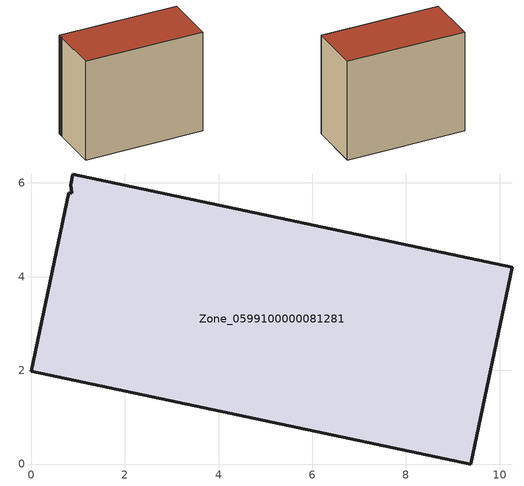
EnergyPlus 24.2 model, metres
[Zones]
Zone_0599100000081281
 floor ground (C_G): 10.27,4.2 9.38,0 0,1.98 0.81,5.79 0.86,5.78 0.84,5.96 0.89,6.19 z0
 wall outside (C_F): 0.89,6.19 0.84,5.96 0.86,5.78 0.81,5.79 0,1.98 9.38,0 10.27,4.2 0.89,6.19 z0:8.34
 roof outside (C_R): 0.84,5.96 0.86,5.78 0.81,5.79 0,1.98 9.38,0 10.27,4.2 0.89,6.19 z8.34
[BUILDING]
Pand.0599100000081281: North Axis=0; Terrain=City; Loads Convergence Tolerance Value=0.04; Temperature Convergence Tolerance Value=0.4; Solar Distribution=FullExterior; Maximum Number of Warmup Days=25; Minimum Number of Warmup Days=1
[Site:Location]
Rotterdam.The.Hague.AP_ZH_NLD Design_Conditions: Latitude=51.96; Longitude=4.45; Time Zone=1; Elevation=-4.5
[SITE:GROUNDTEMPERATURE:BUILDINGSURFACE]
18, 18, 18, 18, 18, 18, 18, 18, 18, 18, 18, 18
[MATERIAL] Thermal Absorptance=0.9; Solar Absorptance=0.7; Visible Absorptance=0.7
Name | Roughness | Thickness | Conductivity | Density | Specific Heat
G.TI.1975-1991 | MediumSmooth | 0.15 | 0.288461 | 540 | 1210
F.TI.1975-1991 | Rough | 0.3 | 0.230769 | 1920 | 840
R.TI.1975-1991 | MediumRough | 0.2 | 0.153846 | 1500 | 1000
[CONSTRUCTION]
C_G: G.TI.1975-1991
C_F: F.TI.1975-1991
C_R: R.TI.1975-1991
[ZONE]
Zone_0599100000081281: Type=1; Multiplier=1; Ceiling Height=Autocalculate; Volume=Autocalculate; Floor Area=autocalculate; Part of Total Floor Area=Yes
[ZONEINFILTRATION:DESIGNFLOWRATE]
Infil_Zone_0599100000081281: Zone or ZoneList or Space or SpaceList=Zone_0599100000081281; Schedule=AlwaysOn; Design Flow Rate Calculation Method=Flow/Area; Flow Rate per Floor Area=0.003; Constant Term Coefficient=1; Temperature Term Coefficient=0; Velocity Term Coefficient=0; Velocity Squared Term Coefficient=0
[HVACTEMPLATE:ZONE:IDEALLOADSAIRSYSTEM]
Zone_0599100000081281: Maximum Heating Supply Air Temperature=50; Minimum Cooling Supply Air Temperature=13; Maximum Heating Supply Air Humidity Ratio=0.0156; Minimum Cooling Supply Air Humidity Ratio=0.0077; Heating Limit=NoLimit; Cooling Limit=NoLimit; Dehumidification Control Type=ConstantSensibleHeatRatio; Cooling Sensible Heat Ratio=0.7; Dehumidification Setpoint=60; Humidification Control Type=None; Humidification Setpoint=30; Outdoor Air Method=None; Outdoor Air Flow Rate per Person=0.00944; Outdoor Air Flow Rate per Zone Floor Area=0; Outdoor Air Flow Rate per Zone=0; Demand Controlled Ventilation Type=None; Outdoor Air Economizer Type=NoEconomizer; Heat Recovery Type=None; Sensible Heat Recovery Effectiveness=0.7; Latent Heat Recovery Effectiveness=0.65
[ZONECONTROL:THERMOSTAT]
ThermostatControl_Zone_0599100000081281: Zone or ZoneList=Zone_0599100000081281; Control Type Schedule=DualSetpointControlType; Control 1=Thermostat_Zone_0599100000081281; Temperature Difference Between Cutout And Setpoint=0
[THERMOSTATSETPOINT:DUALSETPOINT]
Thermostat_Zone_0599100000081281: Heating Setpoint Temperature Schedule=HeatingSetpoint_Zone_0599100000081281; Cooling Setpoint Temperature Schedule=CoolingSetpoint_Zone_0599100000081281
[SCHEDULE:COMPACT]
HeatingSetpoint_Zone_0599100000081281: Through: 12/31, For: AllDays, Until: 24:00, 21
CoolingSetpoint_Zone_0599100000081281: Through: 12/31, For: AllDays, Until: 24:00, 24
DualSetpointControlType: Through: 12/31, For: AllDays, Until: 24:00, 4
AlwaysOn: Through: 12/31, For: AllDays, Until: 24:00, 1
